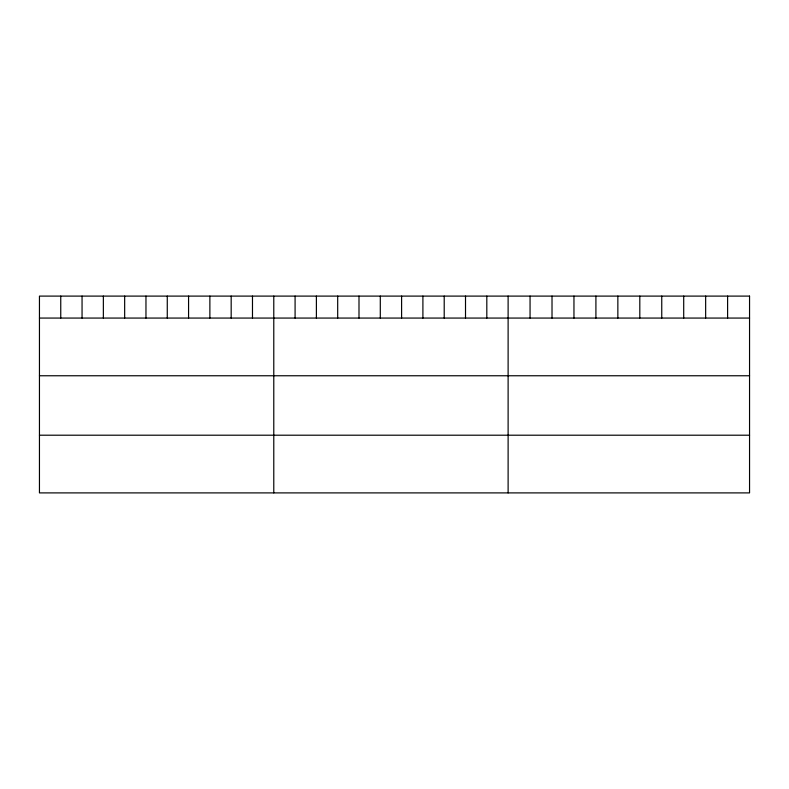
<?xml version="1.0" encoding="UTF-8"?>
<svg xmlns="http://www.w3.org/2000/svg" width="789" height="789" viewBox="0 0 789 789"><rect width="100%" height="100%" fill="white"/><g stroke="black" fill="none" stroke-linecap="round" stroke-linejoin="round"><path stroke-width="1.18" d="M39.45 318.066L749.55 318.066M39.45 375.761L749.55 375.761M39.45 435.203L749.55 435.203M727.606 296.102L727.606 318.066M705.652 296.102L705.652 318.066M683.708 296.102L683.708 318.066M661.754 296.102L661.754 318.066M639.81 296.102L639.81 318.066M617.856 296.102L617.856 318.066M595.912 296.102L595.912 318.066M573.958 296.102L573.958 318.066M552.014 296.102L552.014 318.066M530.06 296.102L530.06 318.066M508.116 296.102L508.116 492.898M486.813 296.102L486.813 318.066M465.51 296.102L465.51 318.066M444.207 296.102L444.207 318.066M422.904 296.102L422.904 318.066M401.601 296.102L401.601 318.066M380.298 296.102L380.298 318.066M358.995 296.102L358.995 318.066M337.692 296.102L337.692 318.066M316.389 296.102L316.389 318.066M295.086 296.102L295.086 318.066M273.783 296.102L273.783 492.898M252.48 296.102L252.48 318.066M231.177 296.102L231.177 318.066M209.874 296.102L209.874 318.066M188.571 296.102L188.571 318.066M167.268 296.102L167.268 318.066M145.965 296.102L145.965 318.066M124.662 296.102L124.662 318.066M103.359 296.102L103.359 318.066M82.056 296.102L82.056 318.066M60.753 296.102L60.753 318.066M749.55 296.102L39.45 296.102L39.45 492.898L749.55 492.898L749.55 296.102"/></g></svg>
